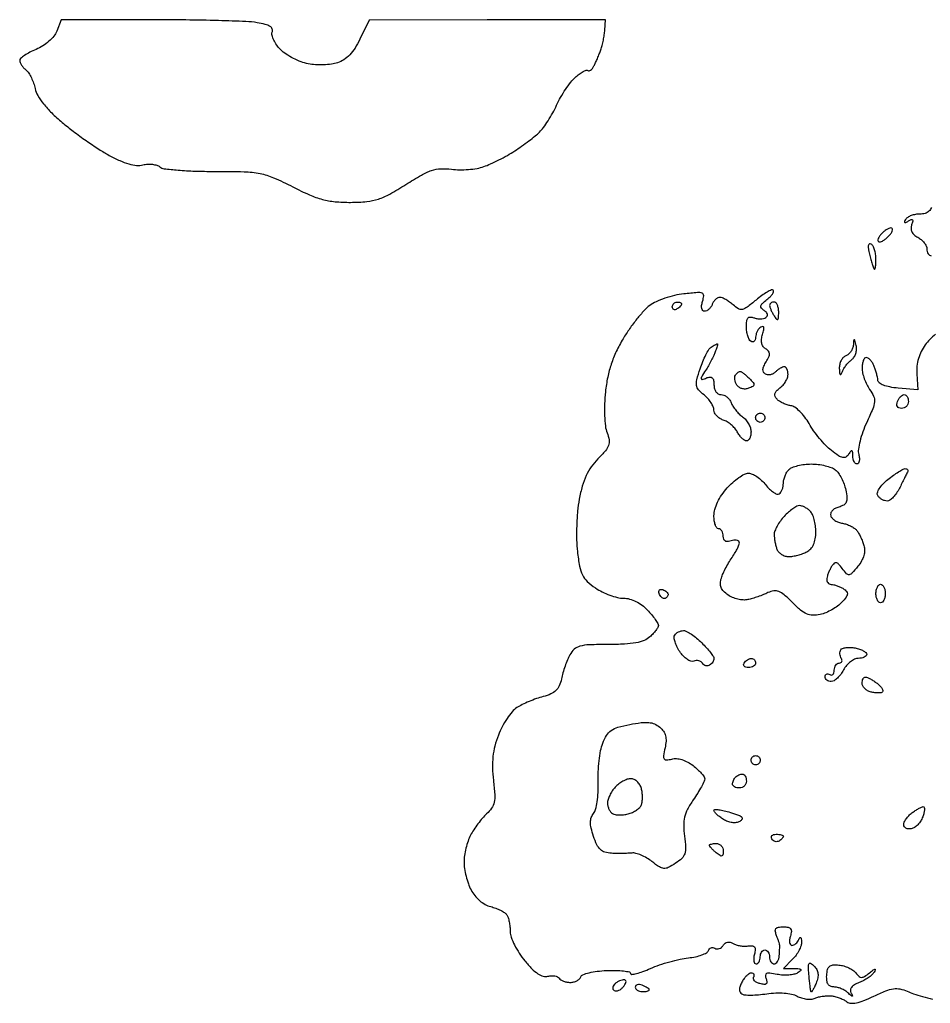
# Model space of a CAD drawing. Extents: x 0 to 102, y 0 to 135.
# Drawn here: x 63.37 to 80.01, y 117.38 to 135.36 of the extents above; entities that cross this region are included whole.
import ezdxf

# ---------------------------------------------------------------- set-up
doc = ezdxf.new("R2010")
doc.units = 0
doc.header["$MEASUREMENT"] = 0

msp = doc.modelspace()

# ---------------------------------------------------------------- linework, layer by layer
for points in [[(65.753256, 135.359069), (64.122612, 135.36), (64.043109, 135.15089, -0.079369), (63.990875, 135.060027, -0.041939), (63.900687, 134.965886, -0.039558), (63.787372, 134.880824, -0.042295), (63.664503, 134.816807, 0.020897), (63.549937, 134.763212, 0.029545), (63.453261, 134.705468, 0.029466), (63.382619, 134.651047, 0.217188), (63.3654, 134.613276, 0.10795), (63.373461, 134.576374, 0.039252), (63.399682, 134.529343, 0.036688), (63.437447, 134.480724, 0.036097), (63.482104, 134.437862, -0.075094), (63.530328, 134.383776, -0.031199), (63.578735, 134.298418, -0.029993), (63.62007, 134.198861, -0.034056), (63.647176, 134.099172, 0.08473), (63.695688, 133.972766, 0.035296), (63.800107, 133.822107, 0.029842), (63.950665, 133.655988, 0.019039), (64.143821, 133.480765, 0.013), (64.345445, 133.320144, 0.009009), (64.581206, 133.148727, 0.009092), (64.813785, 132.99217, 0.018421), (65.003294, 132.879229, 0.020153), (65.196218, 132.78357, 0.036049), (65.362505, 132.723258, 0.044856), (65.503341, 132.696723, 0.08583), (65.617742, 132.70528, -0.046633), (65.703249, 132.71844, -0.043124), (65.792032, 132.71607, -0.045948), (65.870965, 132.699682, -0.09803), (65.925649, 132.670375, 0.142952), (66.004931, 132.636533, 0.008971), (66.260497, 132.610501, 0.012646), (66.570694, 132.592402, 0.00902), (66.9186, 132.5872, -0.007308), (67.469209, 132.580852, -0.042075), (67.758665, 132.548812, -0.054281), (68.006031, 132.471533, -0.017022), (68.3568, 132.304122, 0.015821), (68.662888, 132.157132, 0.038668), (68.898522, 132.074107, 0.042908), (69.129058, 132.03318, 0.02389), (69.4143, 132.021144, 0.022219), (69.708914, 132.035898, 0.054568), (69.920963, 132.079654, 0.049392), (70.130631, 132.171087, 0.01556), (70.424103, 132.347421, -0.012898), (70.706966, 132.519435, -0.049294), (70.894971, 132.60386, -0.069258), (71.061152, 132.635004, -0.045106), (71.256513, 132.626563, 0.03148), (71.4022, 132.61629, 0.021864), (71.567152, 132.622275, 0.022126), (71.72563, 132.642065, 0.041762), (71.850312, 132.674161, 0.022847), (71.972654, 132.723184, 0.011065), (72.124569, 132.796367, 0.010949), (72.279736, 132.879722, 0.015477), (72.413802, 132.961147, 0.009922), (72.539982, 133.046843, 0.008186), (72.671133, 133.143034, 0.008284), (72.788609, 133.235295, 0.021789), (72.86869, 133.306372, 0.043263), (72.938944, 133.387308, 0.015972), (73.023887, 133.512421, 0.015691), (73.108396, 133.655626, 0.01822), (73.179375, 133.796996, -0.022504), (73.252513, 133.939609, -0.017945), (73.343574, 134.086559, -0.018297), (73.437921, 134.216712, -0.042878), (73.519716, 134.304596, -0.023379), (73.593758, 134.365559, -0.036239), (73.663445, 134.410188, -0.040634), (73.720766, 134.435508, -0.278202), (73.749712, 134.4294, 0.248054), (73.772221, 134.423307, 0.106738), (73.801292, 134.436803, 0.069949), (73.83283, 134.468439, 0.040288), (73.861626, 134.514, 0.013614), (73.891365, 134.574654, 0.006689), (73.926053, 134.653326, 0.006631), (73.959927, 134.736056, 0.00959), (73.987475, 134.8101, 0.022098), (74.011149, 134.888624, 0.012517), (74.033182, 134.985513, 0.012478), (74.050537, 135.084474, 0.020035), (74.059823, 135.16965), (74.072887, 135.36), (71.912794, 135.356934), (69.7527, 135.353869), (69.5835, 135.001185, -0.030636), (69.494586, 134.841692, -0.047311), (69.397349, 134.717529, -0.055005), (69.291583, 134.628086, -0.070794), (69.17711, 134.572687, -0.045034), (69.064663, 134.547617, -0.023362), (68.921172, 134.535732, -0.023028), (68.771502, 134.537246, -0.03233), (68.638907, 134.553343, -0.043417), (68.508952, 134.589621, -0.028768), (68.367217, 134.652326, -0.028958), (68.235559, 134.729812, -0.048927), (68.1367, 134.811009, -0.038295), (68.063099, 134.896839, -0.045497), (68.00811, 134.988293, -0.051518), (67.977811, 135.07195, -0.153935), (67.981474, 135.131999, 0.187562), (67.981221, 135.189483, 0.160209), (67.942293, 135.236367, 0.07823), (67.854518, 135.273892, 0.021024), (67.705672, 135.304966, 0.031035), (67.500508, 135.325907, 0.00299), (66.999419, 135.342792, 0.003795), (66.401233, 135.354826, 0.002989)], [(79.290918, 131.553, 0.108636), (79.251116, 131.544249, 0.039072), (79.200232, 131.515723, 0.036518), (79.147546, 131.474659, 0.035768), (79.101, 131.4261, 0.037052), (79.065929, 131.376835, 0.095981), (79.050913, 131.336104, 0.208269), (79.057447, 131.31039, 0.231849), (79.080282, 131.2992, 0.108636), (79.120084, 131.307951, 0.039072), (79.170968, 131.336477, 0.036518), (79.223654, 131.377541, 0.035768), (79.2702, 131.4261, 0.037052), (79.305271, 131.475365, 0.095981), (79.320287, 131.516096, 0.208269), (79.313753, 131.54181, 0.231849)], [(78.928409, 131.258996, 0.233045), (78.896535, 131.262054, 0.267624), (78.877402, 131.23866, 0.080998), (78.877345, 131.176508, 0.018759), (78.89801, 131.073639, 0.007987), (78.922287, 130.979249, 0.010494), (78.947614, 130.893969, 0.008201), (78.971312, 130.82389, 0.092549), (78.986001, 130.79865, 0.574002), (78.997667, 130.800809, 0.045799), (79.00747, 130.838558, 0.027691), (79.014268, 130.901734, 0.012955), (79.0164, 130.984007, 0.036672), (79.009905, 131.072439, 0.040789), (78.990553, 131.155785, 0.044761), (78.962254, 131.222877, 0.132928)], [(75.3786, 130.1994, -0.042167), (75.410989, 130.196664, -0.061769), (75.438349, 130.188441, -0.081139), (75.456901, 130.176359, -0.210953), (75.4632, 130.162093, -0.151918), (75.457655, 130.144265, -0.038439), (75.438349, 130.120386, -0.035638), (75.410983, 130.095257, -0.029505), (75.3786, 130.0725, -0.082592), (75.346274, 130.059259, -0.161196), (75.318851, 130.061891, -0.182303), (75.300623, 130.079779, -0.108972), (75.294, 130.109807, -0.093332), (75.30044, 130.144007, -0.09642), (75.318851, 130.173082, -0.099167), (75.34632, 130.192542, -0.105053)], [(77.1552, 130.1994, 0.073605), (77.122971, 130.19463, 0.089496), (77.095832, 130.180762, 0.102891), (77.077936, 130.160142, 0.133323), (77.071895, 130.13595, 0.077483), (77.077679, 130.103255, 0.020703), (77.096901, 130.053862, 0.02047), (77.123714, 129.99884, 0.019837), (77.1552, 129.9456, 0.023197), (77.199234, 129.883936, 0.409657), (77.221328, 129.881122, 0.220444), (77.235534, 129.90802, 0.011293), (77.238505, 130.00905, 0.042523), (77.232795, 130.081925, 0.062416), (77.214568, 130.143485, 0.082215), (77.187448, 130.185189, 0.210568)], [(78.654713, 129.401292, 0.002958), (78.628808, 129.500508, 0.272453), (78.618531, 129.510623, 0.463032), (78.609845, 129.504398, 0.004178), (78.603214, 129.414195, -0.073819), (78.590004, 129.35294, -0.060383), (78.559006, 129.293455, -0.061934), (78.515763, 129.244618, -0.089226), (78.4665, 129.214794, 0.112015), (78.418472, 129.18267, 0.069245), (78.378839, 129.127145, 0.063982), (78.353202, 129.057748, 0.065819), (78.346279, 128.984799, 0.01157), (78.351241, 128.902147, 0.1812), (78.363132, 128.876993, 0.499023), (78.378915, 128.87946, 0.029796), (78.402304, 128.9304, -0.047531), (78.430028, 128.985544, -0.027104), (78.473102, 129.046517, -0.026857), (78.523554, 129.103701, -0.039777), (78.574024, 129.147492, 0.091987), (78.617707, 129.194176, 0.065324), (78.648206, 129.25925, 0.063565), (78.66151, 129.332007, 0.075991)], [(76.116195, 129.436705, -0.491202), (76.121239, 129.43104, -0.013698), (76.113256, 129.39413, -0.017961), (76.099792, 129.346649, -0.010078), (76.080219, 129.28995, -0.022332), (76.050758, 129.21972, -0.009705), (76.005692, 129.129051, -0.009581), (75.953989, 129.034372, -0.01258), (75.903001, 128.950109, 0.006359), (75.830733, 128.833965, 0.163982), (75.8228, 128.798294, 0.463041), (75.841113, 128.785839, 0.024096), (75.917826, 128.81111, -0.070975), (75.982136, 128.825809, -0.208536), (76.02419, 128.811489, -0.166358), (76.048346, 128.767452, -0.043034), (76.0554, 128.685651, 0.065197), (76.064668, 128.614878, 0.09228), (76.091922, 128.55765, 0.109369), (76.13372, 128.520662, 0.127321), (76.184955, 128.5074, -0.10178), (76.238609, 128.496364, -0.067544), (76.292675, 128.46391, -0.064038), (76.338942, 128.415948, -0.070738), (76.369734, 128.35935, 0.05234), (76.40192, 128.294647, 0.0283), (76.453862, 128.222316, 0.027869), (76.515713, 128.153906, 0.039076), (76.578579, 128.100753, -0.061786), (76.637357, 128.046304, -0.047707), (76.687074, 127.974386, -0.048865), (76.720946, 127.896849, -0.078715), (76.7322, 127.825803, -0.047677), (76.726187, 127.762883, -0.067669), (76.708223, 127.709693, -0.087839), (76.681749, 127.673842, -0.192193), (76.650577, 127.6614, -0.146663), (76.613169, 127.672614, -0.046519), (76.567231, 127.709419, -0.04187), (76.520966, 127.762312, -0.035909), (76.481466, 127.824871, 0.05627), (76.435578, 127.891398, 0.038134), (76.36995, 127.956105, 0.038339), (76.295911, 128.009574, 0.060444), (76.22469, 128.042072, -0.064453), (76.159968, 128.07223, -0.064639), (76.105129, 128.11785, -0.070747), (76.068017, 128.171341, -0.116852), (76.0554, 128.22459, 0.104616), (76.042767, 128.284307, 0.041101), (76.002295, 128.358549, 0.038399), (75.94379, 128.43424, 0.038859), (75.874616, 128.499769, -0.041853), (75.775464, 128.594825, -0.14421), (75.738209, 128.67471, -0.101383), (75.74361, 128.778209, -0.015271), (75.802275, 128.978629, -0.018198), (75.850653, 129.11047, -0.021226), (75.906327, 129.231695, -0.02077), (75.961388, 129.329099, -0.107418), (76.00421, 129.373255, -0.007557), (76.041368, 129.397156, -0.010251), (76.07567, 129.417532, -0.007482), (76.104762, 129.433445, -0.104285)], [(76.531736, 128.9304, -0.142574), (76.555608, 128.923452, -0.018574), (76.5997, 128.893052, -0.020401), (76.650371, 128.851945, -0.01576), (76.702229, 128.803257, -0.01975), (76.771766, 128.727998, -0.199215), (76.784646, 128.688217, -0.254485), (76.764144, 128.656825, -0.031875), (76.687648, 128.621729, -0.079151), (76.627225, 128.60895, -0.081305), (76.566411, 128.615777, -0.085398), (76.513414, 128.641013, -0.100944), (76.475444, 128.681383, -0.048688), (76.451577, 128.73001, -0.050493), (76.43792, 128.781748, -0.055785), (76.435767, 128.828816, -0.122569), (76.446675, 128.862911, -0.042497), (76.46584, 128.888732, -0.044183), (76.488867, 128.910575, -0.048331), (76.512145, 128.925631, -0.119956)], [(79.533051, 128.5074, -0.164455), (79.56187, 128.497658, -0.095748), (79.586408, 128.470123, -0.076852), (79.602989, 128.429036, -0.057609), (79.6086, 128.3805, -0.096899), (79.599125, 128.332066, -0.097416), (79.572103, 128.290877, -0.098432), (79.531768, 128.263298, -0.10122), (79.484355, 128.2536, -0.094119), (79.437043, 128.262585, -0.166113), (79.407076, 128.288063, -0.151899), (79.39738, 128.328474, -0.075244), (79.408806, 128.3805, -0.048303), (79.433035, 128.429043, -0.053891), (79.46539, 128.470123, -0.061199), (79.500573, 128.49821, -0.13875)], [(76.9014, 128.169, -0.099038), (76.933687, 128.162541, -0.097945), (76.961149, 128.144149, -0.097945), (76.979541, 128.116687, -0.099038), (76.986, 128.0844, -0.099038), (76.979541, 128.052113, -0.097945), (76.961149, 128.024651, -0.097945), (76.933687, 128.006259, -0.099038), (76.9014, 127.9998, -0.099038), (76.869113, 128.006259, -0.097945), (76.841651, 128.024651, -0.097945), (76.823259, 128.052113, -0.099038), (76.8168, 128.0844, -0.099038), (76.823259, 128.116687, -0.097945), (76.841651, 128.144149, -0.097945), (76.869113, 128.162541, -0.099038)], [(77.83275, 127.2384, -0.030682), (77.959555, 127.230611, -0.028242), (78.088079, 127.207336, -0.02938), (78.200234, 127.173333, -0.07786), (78.273219, 127.13265, -0.075651), (78.328964, 127.073511, -0.032715), (78.38469, 126.980427, -0.03143), (78.432076, 126.871755, -0.036184), (78.462896, 126.762943, -0.024474), (78.485423, 126.618527, -0.124444), (78.474012, 126.5386, -0.173797), (78.428384, 126.487981, -0.059389), (78.334994, 126.451283, 0.059865), (78.267581, 126.424719, 0.08372), (78.216596, 126.384985, 0.105637), (78.18932, 126.338566, 0.161144), (78.189263, 126.292239, 0.113572), (78.216247, 126.247679, 0.057405), (78.26734, 126.205901, 0.052657), (78.332888, 126.172972, 0.053471), (78.403533, 126.154671, -0.042682), (78.477418, 126.137219, -0.034988), (78.552563, 126.106575, -0.036268), (78.617995, 126.068266, -0.073828), (78.661502, 126.027771, -0.038819), (78.696204, 125.976637, -0.017078), (78.73432, 125.90422, -0.016782), (78.769711, 125.824281, -0.021605), (78.796505, 125.748541, -0.078763), (78.809119, 125.658781, -0.066665), (78.794716, 125.563944, -0.059034), (78.753177, 125.466182, -0.04174), (78.685444, 125.367841, -0.012243), (78.577369, 125.242372, -0.174618), (78.52605, 125.215032, -0.247987), (78.478421, 125.232009, -0.02586), (78.400299, 125.326566, 0.022823), (78.33364, 125.408254, 0.15765), (78.289528, 125.433981, 0.251308), (78.250474, 125.422871, 0.060913), (78.206843, 125.368866, 0.025458), (78.177336, 125.315738, 0.018602), (78.149878, 125.254065, 0.018884), (78.128196, 125.193522, 0.038914), (78.116815, 125.14455, 0.092554), (78.118192, 125.104092, 0.109529), (78.134349, 125.069484, 0.115313), (78.162813, 125.046173, 0.111309), (78.199036, 125.037505, -0.057414), (78.245435, 125.031538, -0.025336), (78.304724, 125.013636, -0.024672), (78.366331, 124.988079, -0.030364), (78.420836, 124.958069, -0.062995), (78.480002, 124.909256, -0.222404), (78.494994, 124.863631, -0.135188), (78.471808, 124.80706, -0.019466), (78.390914, 124.71036, -0.050662), (78.314612, 124.641526, -0.029963), (78.211456, 124.57499, -0.029741), (78.099355, 124.520357, -0.044482), (77.99549, 124.487646, -0.056558), (77.859526, 124.473563, -0.099174), (77.749249, 124.496779, -0.075662), (77.637243, 124.566413, -0.022378), (77.489359, 124.704738, 0.017688), (77.339703, 124.847375, 0.084934), (77.240052, 124.909374, 0.135175), (77.149489, 124.920145, 0.074501), (77.042147, 124.887049, -0.017411), (76.958639, 124.850457, -0.01088), (76.858563, 124.813198, -0.010917), (76.758228, 124.780747, -0.019466), (76.674223, 124.759113, -0.069402), (76.590445, 124.752856, -0.041347), (76.491339, 124.767498, -0.040572), (76.39302, 124.799039, -0.054926), (76.311254, 124.843843, -0.048947), (76.231527, 124.912209, -0.097541), (76.186864, 124.981938, -0.105386), (76.173907, 125.059644, -0.064093), (76.189981, 125.151742, -0.031614), (76.222673, 125.237553, -0.014162), (76.275816, 125.346031, -0.013954), (76.338659, 125.457915, -0.018423), (76.4024, 125.55595, 0.023299), (76.45852, 125.644132, 0.035026), (76.498172, 125.726187, 0.038151), (76.519118, 125.792984, 0.258806), (76.50993, 125.82507, 0.136902), (76.483, 125.84025, 0.056531), (76.441132, 125.845649, 0.050204), (76.392172, 125.841476, 0.045294), (76.343229, 125.82762, -0.093537), (76.295133, 125.818874, -0.162575), (76.257123, 125.83185, -0.152113), (76.232888, 125.865973, -0.079078), (76.2246, 125.918049, 0.060338), (76.218303, 125.970038, 0.07906), (76.199749, 126.014064, 0.097154), (76.172267, 126.043544, 0.157984), (76.14, 126.054, -0.245422), (76.107533, 126.070957, -0.066937), (76.080251, 126.124078, -0.05156), (76.061565, 126.201184, -0.033696), (76.0554, 126.292563, -0.07064), (76.071737, 126.407623, -0.039993), (76.121697, 126.539537, -0.036995), (76.19837, 126.674721, -0.034747), (76.295596, 126.800163, -0.028219), (76.398534, 126.903132, -0.031226), (76.509144, 126.99017, -0.032861), (76.611779, 127.051493, -0.118771), (76.685271, 127.0692, -0.106249), (76.754387, 127.054345, -0.041894), (76.839896, 127.006835, -0.039056), (76.926805, 126.938129, -0.039333), (77.001749, 126.856894, 0.031812), (77.071389, 126.779095, 0.046604), (77.142554, 126.721082, 0.057043), (77.205183, 126.688728, 0.233207), (77.246574, 126.692687, 0.109347), (77.276418, 126.721707, 0.05067), (77.301539, 126.769922, 0.046817), (77.318633, 126.828165, 0.048018), (77.3244, 126.888073, -0.057991), (77.331828, 126.9519, -0.038945), (77.354221, 127.021916, -0.039073), (77.387039, 127.087246, -0.060518), (77.42592, 127.13688, -0.102867), (77.485574, 127.175996, -0.032719), (77.587303, 127.208578, -0.03109), (77.708424, 127.230917, -0.030065)], [(79.5522, 127.15338, -0.098623), (79.576703, 127.148651, -0.156958), (79.592909, 127.135038, -0.156779), (79.598145, 127.114515, -0.098343), (79.591785, 127.09035, -0.001929), (79.573295, 127.052769, -0.000287), (79.535696, 126.977197, -0.000323), (79.49117, 126.887975, -0.000278), (79.444256, 126.79425, -0.034527), (79.391645, 126.705209, -0.041489), (79.330075, 126.629941, -0.046263), (79.268953, 126.577428, -0.155567), (79.219313, 126.5616, -0.078701), (79.173362, 126.568878, -0.05338), (79.124906, 126.590564, -0.052678), (79.081382, 126.622481, -0.069922), (79.050046, 126.660202, -0.21084), (79.042676, 126.713276, -0.070703), (79.075228, 126.786408, -0.052906), (79.141026, 126.870203, -0.031154), (79.235403, 126.955882, -0.012797), (79.334876, 127.031384, -0.016549), (79.43006, 127.095191, -0.014331), (79.511737, 127.142916, -0.124178)], [(77.618327, 126.477, 0.125321), (77.569879, 126.464663, 0.028244), (77.497034, 126.419483, 0.027573), (77.416559, 126.356149, 0.023682), (77.339147, 126.281197, 0.03107), (77.268751, 126.196262, 0.030843), (77.209234, 126.103056, 0.032397), (77.167707, 126.015268, 0.094548), (77.1552, 125.949717, 0.029871), (77.158885, 125.888082, 0.017211), (77.170284, 125.814585, 0.017157), (77.186869, 125.741315, 0.027382), (77.206551, 125.680219, 0.096516), (77.238547, 125.629054, 0.066862), (77.291496, 125.585709, 0.064321), (77.356426, 125.556401, 0.074019), (77.423613, 125.5464, 0.041649), (77.498902, 125.552682, 0.023353), (77.588715, 125.572126, 0.023163), (77.678224, 125.600425, 0.03473), (77.752962, 125.633977, 0.085226), (77.82492, 125.68999, 0.079318), (77.876213, 125.768107, 0.066754), (77.906629, 125.870255, 0.039042), (77.9166, 125.997757, 0.03304), (77.909113, 126.110943, 0.032625), (77.886778, 126.222647, 0.034429), (77.854145, 126.317489, 0.096592), (77.81508, 126.37548, 0.041381), (77.769206, 126.41433, 0.035921), (77.715407, 126.447178, 0.037579), (77.662079, 126.469802, 0.081707)], [(79.101, 125.0388, -0.191087), (79.133307, 125.025985, -0.088204), (79.160749, 124.989097, -0.068025), (79.179366, 124.934354, -0.048028), (79.1856, 124.8696, -0.048028), (79.179366, 124.804846, -0.068025), (79.160749, 124.750103, -0.088204), (79.133307, 124.713215, -0.191087), (79.101, 124.7004, -0.191087), (79.068693, 124.713215, -0.088204), (79.041251, 124.750103, -0.068025), (79.022634, 124.804846, -0.048028), (79.0164, 124.8696, -0.048028), (79.022634, 124.934354, -0.068025), (79.041251, 124.989097, -0.088204), (79.068693, 125.025985, -0.191087)], [(75.12057, 124.94151, -0.053161), (75.158928, 124.924012, -0.062883), (75.190405, 124.899593, -0.073742), (75.210644, 124.872306, -0.149613), (75.215745, 124.846335, -0.092142), (75.208692, 124.822427, -0.07886), (75.193247, 124.801153, -0.07886), (75.171973, 124.785708, -0.092142), (75.148065, 124.778655, -0.149613), (75.122094, 124.783756, -0.073742), (75.094807, 124.803995, -0.062883), (75.070388, 124.835472, -0.053161), (75.05289, 124.87383, -0.089632), (75.047681, 124.91002, -0.189618), (75.058812, 124.935588, -0.189618), (75.08438, 124.946719, -0.089632)], [(75.498956, 124.1928, -0.121266), (75.555647, 124.178845, -0.026727), (75.642423, 124.127283, -0.026304), (75.738876, 124.055141, -0.022659), (75.832364, 123.969764, -0.014135), (75.917782, 123.879374, -0.018776), (75.989883, 123.792248, -0.016304), (76.043811, 123.716895, -0.14821), (76.0554, 123.678656, -0.096018), (76.049659, 123.649035, -0.052692), (76.032266, 123.616284, -0.049802), (76.00677, 123.58558, -0.056236), (75.976646, 123.561913, -0.103611), (75.942705, 123.549635, -0.098908), (75.906087, 123.551709, -0.096804), (75.872447, 123.567824, -0.094647), (75.847036, 123.595525, 0.113582), (75.819167, 123.62371, 0.081889), (75.778315, 123.641051, 0.075948), (75.731, 123.645149, 0.075443), (75.684505, 123.634956, -0.178374), (75.631392, 123.634246, -0.065913), (75.563647, 123.668768, -0.054729), (75.49283, 123.729919, -0.042307), (75.429898, 123.81024, -0.031248), (75.378918, 123.899784, -0.039391), (75.343879, 123.98845, -0.043717), (75.327673, 124.0644, -0.170736), (75.337777, 124.11059, -0.083188), (75.36535, 124.142054, -0.053445), (75.406082, 124.168651, -0.052088), (75.45297, 124.186706, -0.065969)], [(78.633681, 123.875492, -0.031824), (78.715444, 123.854396, -0.04501), (78.784479, 123.824711, -0.053585), (78.83272, 123.791486, -0.218534), (78.8472, 123.759938, -0.196693), (78.835517, 123.731387, -0.086316), (78.801697, 123.707154, -0.06623), (78.751585, 123.6907, -0.046282), (78.692296, 123.6852, 0.112104), (78.624729, 123.669858, 0.055403), (78.549645, 123.623072, 0.050946), (78.478992, 123.554598, 0.052011), (78.4242, 123.4737, -0.038233), (78.372573, 123.392769, -0.043483), (78.311181, 123.324328, -0.048383), (78.249554, 123.27689, -0.140753), (78.198404, 123.2622, -0.078061), (78.155388, 123.268957, -0.090361), (78.118878, 123.288518, -0.100781), (78.094469, 123.317624, -0.124881), (78.0858, 123.351793, -0.108972), (78.092423, 123.381821, -0.182303), (78.110651, 123.399709, -0.161196), (78.138074, 123.402341, -0.082592), (78.1704, 123.3891, 0.139169), (78.202518, 123.379968, 0.191142), (78.230149, 123.390917, 0.138808), (78.248802, 123.422039, 0.066118), (78.255, 123.468707, -0.06614), (78.261699, 123.519126, -0.083321), (78.281318, 123.561856, -0.099271), (78.310427, 123.590436, -0.145596), (78.344593, 123.6006, 0.108972), (78.374621, 123.607223, 0.182303), (78.392509, 123.625451, 0.161196), (78.395141, 123.652874, 0.082592), (78.3819, 123.6852, -0.069738), (78.365275, 123.723004, -0.057734), (78.358272, 123.766467, -0.059646), (78.36144, 123.808765, -0.090159), (78.374888, 123.843054, -0.174824), (78.40689, 123.868464, -0.0501), (78.469584, 123.8828, -0.043863), (78.548623, 123.885728, -0.034573)], [(76.737193, 123.6852, -0.105429), (76.767567, 123.678723, -0.099231), (76.793415, 123.660349, -0.096318), (76.810741, 123.632895, -0.092995), (76.8168, 123.6006, -0.153634), (76.806646, 123.568335, -0.097988), (76.778056, 123.540851, -0.080552), (76.735338, 123.522306, -0.062283), (76.684907, 123.516, -0.066118), (76.638239, 123.522198, -0.138808), (76.607117, 123.540851, -0.191142), (76.596168, 123.568482, -0.139169), (76.6053, 123.6006, -0.06081), (76.631205, 123.632961, -0.051032), (76.665611, 123.660349, -0.053229), (76.702881, 123.678999, -0.089642)], [(78.82605, 123.344109, -0.094188), (78.859645, 123.336236, -0.019845), (78.913965, 123.309478, -0.020133), (78.975403, 123.272846, -0.017889), (79.036235, 123.229994, -0.033286), (79.089133, 123.183971, -0.054589), (79.126388, 123.137823, -0.075992), (79.143912, 123.098413, -0.269266), (79.137086, 123.072686, -0.153944), (79.10853, 123.057823, -0.040156), (79.056417, 123.052902, -0.036922), (78.993165, 123.056697, -0.03052), (78.926901, 123.069768, -0.062702), (78.864085, 123.094932, -0.066567), (78.810863, 123.134491, -0.074433), (78.774882, 123.181816, -0.126031), (78.7626, 123.229767, -0.052429), (78.767288, 123.274349, -0.074408), (78.781238, 123.311631, -0.096635), (78.801849, 123.336137, -0.182286)], [(75.064555, 122.427335, -0.064146), (75.132427, 122.353195, -0.091151), (75.169702, 122.272213, -0.079091), (75.178672, 122.174696, -0.037537), (75.160874, 122.049454, 0.014935), (75.133416, 121.903808, 0.176459), (75.144272, 121.848218, 0.290311), (75.184818, 121.827951, 0.038575), (75.283564, 121.845784, -0.084978), (75.370674, 121.853314, -0.054238), (75.470714, 121.833899, -0.04915), (75.574714, 121.790139, -0.04253), (75.673694, 121.725076, -0.020098), (75.755063, 121.655602, -0.02576), (75.823776, 121.585078, -0.025211), (75.87376, 121.522049, -0.156269), (75.8862, 121.483217, -0.114269), (75.875892, 121.438704, -0.011175), (75.824863, 121.340073, -0.013684), (75.757361, 121.224115, -0.010424), (75.677393, 121.100819, 0.027583), (75.572864, 120.926864, 0.062555), (75.51875, 120.783524, 0.063679), (75.502285, 120.632853, 0.029477), (75.517521, 120.436104, -0.019589), (75.537468, 120.231197, -0.094612), (75.522275, 120.115699, -0.124019), (75.467725, 120.029883, -0.044466), (75.353205, 119.939356, -0.025636), (75.220294, 119.861699, -0.138721), (75.139229, 119.845112, -0.128225), (75.058212, 119.872763, -0.020641), (74.921737, 119.971278, 0.033553), (74.827247, 120.035844, 0.032394), (74.723879, 120.088038, 0.03411), (74.626914, 120.121755, 0.092311), (74.55461, 120.127721, -0.015412), (74.481751, 120.122544, -0.006387), (74.383029, 120.119844, -0.006312), (74.277075, 120.119638, -0.008096), (74.179611, 120.122258, -0.062227), (74.061865, 120.142149, -0.117758), (73.979103, 120.190207, -0.093556), (73.915224, 120.278988, -0.029599), (73.854719, 120.431374, -0.020294), (73.811211, 120.583717, -0.059349), (73.798257, 120.692019, -0.085706), (73.81273, 120.776081, -0.088033), (73.854515, 120.849552, 0.113149), (73.891769, 120.923368, 0.024135), (73.919631, 121.065343, 0.024074), (73.936375, 121.236733, 0.020878), (73.937728, 121.417328, -0.020709), (73.939099, 121.608781, -0.016953), (73.955961, 121.812784, -0.017283), (73.984363, 121.99952, -0.042532), (74.021403, 122.13309, -0.047577), (74.09104, 122.277027, -0.104804), (74.174322, 122.365615, -0.082178), (74.299721, 122.425176, -0.021532), (74.516882, 122.477488, -0.01667), (74.724658, 122.511016, -0.054547), (74.863611, 122.513471, -0.07963), (74.969226, 122.486476, -0.073186)], [(76.8168, 121.9086, -0.099038), (76.849087, 121.902141, -0.097945), (76.876549, 121.883749, -0.097945), (76.894941, 121.856287, -0.099038), (76.9014, 121.824, -0.099038), (76.894941, 121.791713, -0.097945), (76.876549, 121.764251, -0.097945), (76.849087, 121.745859, -0.099038), (76.8168, 121.7394, -0.099038), (76.784513, 121.745859, -0.097945), (76.757051, 121.764251, -0.097945), (76.738659, 121.791713, -0.099038), (76.7322, 121.824, -0.099038), (76.738659, 121.856287, -0.097945), (76.757051, 121.883749, -0.097945), (76.784513, 121.902141, -0.099038)], [(76.5771, 121.5702, -0.17482), (76.604002, 121.560497, -0.093122), (76.626891, 121.532923, -0.073362), (76.642381, 121.491849, -0.053595), (76.6476, 121.4433, -0.099038), (76.637912, 121.39487, -0.097945), (76.610323, 121.353677, -0.097945), (76.56913, 121.326088, -0.099038), (76.5207, 121.3164, -0.053595), (76.472151, 121.321619, -0.073362), (76.431077, 121.337109, -0.093122), (76.403503, 121.359998, -0.17482), (76.3938, 121.3869, -0.065559), (76.397896, 121.418008, -0.03911), (76.410368, 121.453258, -0.038504), (76.428609, 121.487033, -0.053359), (76.4502, 121.5138, -0.053359), (76.476967, 121.535391, -0.038504), (76.510742, 121.553632, -0.03911), (76.545992, 121.566104, -0.065559)], [(74.535845, 121.4856, 0.083167), (74.469739, 121.474528, 0.040928), (74.391448, 121.440154, 0.039128), (74.313982, 121.39009, 0.04585), (74.249612, 121.330889, 0.038563), (74.196028, 121.261628, 0.033284), (74.150729, 121.181557, 0.034695), (74.119475, 121.103067, 0.07755), (74.1096, 121.039781, 0.058727), (74.116232, 120.983509, 0.050508), (74.135864, 120.92722, 0.053029), (74.164771, 120.879264, 0.092464), (74.199008, 120.848128, 0.098688), (74.246938, 120.83026, 0.03505), (74.320127, 120.823654, 0.03315), (74.403656, 120.827525, 0.03334), (74.485777, 120.842405, 0.046431), (74.564676, 120.870199, 0.043979), (74.638629, 120.912483, 0.047139), (74.697286, 120.96204, 0.102526), (74.728982, 121.01141, 0.062944), (74.743313, 121.069798, 0.0292), (74.747736, 121.147885, 0.02836), (74.742834, 121.23157, 0.035155), (74.728447, 121.30824, 0.072399), (74.699761, 121.376027, 0.070542), (74.652738, 121.433501, 0.075763), (74.595204, 121.472272, 0.110888)], [(76.355646, 120.870015, -0.013321), (76.50305, 120.820442, -0.102763), (76.564564, 120.782229, -0.3569), (76.569161, 120.745494, -0.125522), (76.527791, 120.706177, -0.091334), (76.46349, 120.684293, -0.066249), (76.387701, 120.683264, -0.059858), (76.306807, 120.702915, -0.050135), (76.227545, 120.741994, -0.021867), (76.161627, 120.787282, -0.028752), (76.105967, 120.834468, -0.028885), (76.065635, 120.877557, -0.17542), (76.0554, 120.905832, -0.41308), (76.072158, 120.922654, -0.030661), (76.143597, 120.918547, -0.028607), (76.240488, 120.901323, -0.016165)], [(79.880824, 120.975309, -0.352432), (79.898789, 120.962117, -0.077794), (79.903068, 120.921294, -0.04948), (79.893894, 120.860479, -0.02627), (79.871276, 120.78765, -0.053619), (79.834123, 120.712809, -0.049176), (79.780962, 120.64518, -0.052496), (79.720672, 120.59425, -0.100728), (79.662502, 120.569947, -0.071494), (79.609564, 120.567179, -0.102183), (79.564685, 120.580775, -0.125034), (79.534921, 120.608315, -0.144855), (79.524, 120.64522, -0.10836), (79.534373, 120.692521, -0.04284), (79.56749, 120.750714, -0.039827), (79.615403, 120.809647, -0.039836), (79.67205, 120.860233, -0.016957), (79.733185, 120.903454, -0.019432), (79.794448, 120.940396, -0.018928), (79.848329, 120.967489, -0.096241)], [(77.192507, 120.4704, -0.026751), (77.243046, 120.467694, -0.042195), (77.285656, 120.459441, -0.051652), (77.315687, 120.447486, -0.279105), (77.3244, 120.433093, -0.145859), (77.319145, 120.415462, -0.040575), (77.301266, 120.392447, -0.037297), (77.275788, 120.368488, -0.031646), (77.245646, 120.347113, -0.108373), (77.211527, 120.335133, -0.099685), (77.174416, 120.337994, -0.095498), (77.140025, 120.355294, -0.090427), (77.113753, 120.38442, -0.136093), (77.104256, 120.417072, -0.190788), (77.114967, 120.445143, -0.140899), (77.145917, 120.464088, -0.067432)], [(76.0977, 120.3012, -0.107348), (76.146116, 120.290684, -0.099536), (76.187323, 120.26088, -0.095788), (76.214951, 120.216341, -0.091307), (76.2246, 120.163941, -0.035496), (76.219716, 120.095226, -0.304492), (76.200124, 120.073469, -0.217533), (76.166307, 120.079686, -0.020633), (76.0977, 120.132, -0.013852), (76.049093, 120.174668, -0.019119), (76.008077, 120.215763, -0.016008), (75.977107, 120.25149, -0.172217), (75.9708, 120.269259, -0.294983), (75.978789, 120.281622, -0.044235), (76.008077, 120.291817, -0.037907), (76.049068, 120.298888, -0.023761)], [(77.884046, 118.06164, -0.070968), (77.932895, 117.996534, -0.095955), (77.955337, 117.926638, -0.083445), (77.951536, 117.846086, -0.041933), (77.921604, 117.748451, -0.013008), (77.890277, 117.675837, -0.027787), (77.861596, 117.621921, -0.045921), (77.839313, 117.591755, -0.572719), (77.828088, 117.594, -0.04992), (77.821308, 117.622521, -0.003566), (77.811017, 117.703448, -0.004989), (77.800376, 117.80035, -0.003745), (77.790529, 117.907189, -0.00919), (77.780505, 118.058768, -0.149114), (77.792921, 118.107723, -0.435337), (77.822191, 118.113814, -0.042371)], [(78.3396, 118.080276, -0.046768), (78.427662, 118.063128, -0.03833), (78.517347, 118.029123, -0.039797), (78.595471, 117.984538, -0.077582), (78.647695, 117.935593, 0.043403), (78.706571, 117.872357, 0.185677), (78.753813, 117.854187, 0.147213), (78.807895, 117.870463, 0.024388), (78.896585, 117.935593, -0.009027), (78.966742, 117.990509, -0.12521), (78.996191, 118.002854, -0.583963), (79.00439, 117.992325, -0.036527), (78.982122, 117.948332, -0.076398), (78.942051, 117.900183, -0.029849), (78.873765, 117.846688, -0.028695), (78.791658, 117.796633, -0.031705), (78.706991, 117.75814, 0.040945), (78.6227, 117.717924, 0.092138), (78.569226, 117.671891, 0.139618), (78.548525, 117.622766, 0.160204), (78.55842, 117.573008, -0.009479), (78.58839, 117.5175, -0.560667), (78.583484, 117.509422, -0.185506), (78.56691, 117.515735, -0.004354), (78.504291, 117.57285, 0.052953), (78.450174, 117.613342, 0.036655), (78.381724, 117.647536, 0.037011), (78.310222, 117.670915, 0.060581), (78.24703, 117.6786, -0.104158), (78.183707, 117.691936, -0.151211), (78.14089, 117.729133, -0.111444), (78.118483, 117.793835, -0.042298), (78.1159, 117.889926, -0.043107), (78.131556, 117.998031, -0.160297), (78.166926, 118.055996, -0.159659), (78.229903, 118.081763, -0.042672)], [(74.43991, 117.79949, 0.197498), (74.416413, 117.809298, 0.05681), (74.376451, 117.804963, 0.047723), (74.328376, 117.789195, 0.035334), (74.2788, 117.7632, 0.059262), (74.236733, 117.729738, 0.093351), (74.21097, 117.691616, 0.126366), (74.205206, 117.655135, 0.174419), (74.21921, 117.62539, 0.155678), (74.250608, 117.609183, 0.097607), (74.29228, 117.610306, 0.07985), (74.337929, 117.628587, 0.061357), (74.38032, 117.66168, 0.037763), (74.415258, 117.702336, 0.056633), (74.438538, 117.742875, 0.074376), (74.447685, 117.777307, 0.227972)], [(74.7441, 117.709194, 0.055937), (74.695509, 117.721842, 0.100118), (74.654477, 117.719514, 0.147206), (74.627562, 117.703066, 0.184534), (74.6172, 117.675945, 0.152681), (74.626971, 117.644693, 0.098158), (74.654477, 117.618071, 0.08088), (74.695579, 117.600111, 0.062722), (74.7441, 117.594, 0.024748), (74.79273, 117.596409, 0.039339), (74.833723, 117.603767, 0.046727), (74.862871, 117.614395, 0.289661), (74.871, 117.627249, 0.222225), (74.86363, 117.643011, 0.030693), (74.833723, 117.665035, 0.030395), (74.792708, 117.688118, 0.02136)]]:
    msp.add_lwpolyline(points, format="xyb", close=True)
for points in [[(80.030237, 131.92693, -0.112935), (79.984284, 131.857165, -0.127921), (79.91653, 131.819359, -0.063712), (79.818371, 131.8068, 0.0446), (79.73747, 131.799569, 0.04525), (79.659541, 131.778109, 0.04933), (79.595599, 131.746609, 0.115738), (79.558221, 131.709129, 0.029713), (79.53616, 131.668179, 0.394428), (79.541045, 131.653269, 0.250229), (79.561075, 131.653021, 0.018896), (79.609905, 131.680707, -0.035397), (79.661336, 131.707666, -0.333663), (79.684135, 131.702278, -0.246195), (79.689889, 131.675523, -0.023875), (79.668427, 131.610469, 0.095714), (79.656855, 131.54523, 0.111091), (79.671603, 131.484053, 0.097144), (79.713512, 131.429097, 0.058618), (79.78095, 131.382114, -0.052949), (79.844463, 131.338924, -0.051335), (79.898223, 131.282949, -0.055677), (79.934934, 131.223259, -0.110487), (79.947, 131.169323, 0.0618), (79.952879, 131.121938, 0.080188), (79.970177, 131.081803, 0.097793), (79.995808, 131.054938, 0.154695), (80.025899, 131.0454, -0.166493)], [(80.106321, 129.614203, 0.022481), (79.99929, 129.513642, 0.03363), (79.916231, 129.4159, 0.045055), (79.843905, 129.297158, 0.043878), (79.793267, 129.166341, 0.043655), (79.766039, 129.028039, 0.04362), (79.763228, 128.887073), (79.783111, 128.591845), (79.420905, 128.624677, -0.023423), (79.267662, 128.64584, -0.049133), (79.15227, 128.679304, -0.070364), (79.077523, 128.722195, -0.212765), (79.050523, 128.772804, 0.034049), (79.042884, 128.827455, 0.015428), (79.025853, 128.897722, 0.015194), (79.003254, 128.971029, 0.020114), (78.978022, 129.03615, 0.039911), (78.94783, 129.092802, 0.046929), (78.9104, 129.14071, 0.053274), (78.871683, 129.17381, 0.151364), (78.838149, 129.1842, 0.229641), (78.809209, 129.170169, 0.073684), (78.784792, 129.127601, 0.05614), (78.768121, 129.065311, 0.037357), (78.7626, 128.991524, 0.055711), (78.772429, 128.90358, 0.029295), (78.802987, 128.797786, 0.028743), (78.847443, 128.691821, 0.039097), (78.900089, 128.602556, -0.047767), (78.971762, 128.476073, -0.127902), (78.988707, 128.374731, -0.077134), (78.957487, 128.24864, -0.010337), (78.846276, 127.997826, 0.023319), (78.77643, 127.828582, 0.025184), (78.72465, 127.657816, 0.025786), (78.695455, 127.508028, 0.099504), (78.700867, 127.413895, -0.039418), (78.712894, 127.346646, -0.068067), (78.710754, 127.289952, -0.103208), (78.695685, 127.252152, -0.251553), (78.67008, 127.2384, -0.18472), (78.640704, 127.249636, -0.089082), (78.615544, 127.28189, -0.069373), (78.59826, 127.329797, -0.049783), (78.592105, 127.38645, 0.014103), (78.589252, 127.463599, 0.291701), (78.576145, 127.48147, 0.339679), (78.55644, 127.475707, 0.016725), (78.515823, 127.416067, -0.110263), (78.4659, 127.366011, -0.198303), (78.409705, 127.356043, -0.096588), (78.33272, 127.389371, -0.016348), (78.20303, 127.484691, -0.03401), (78.099499, 127.578188, -0.018268), (77.984448, 127.706293, -0.018112), (77.876171, 127.846092, -0.026987), (77.792862, 127.976402, 0.03321), (77.715167, 128.094663, 0.036008), (77.624394, 128.198233, 0.038684), (77.534352, 128.274357, 0.121271), (77.461393, 128.303764, -0.043061), (77.393538, 128.319498, -0.031034), (77.321207, 128.34805, -0.031561), (77.255339, 128.384129, -0.057278), (77.207593, 128.422632, -0.083179), (77.171533, 128.474035, -0.176746), (77.166945, 128.521735, -0.132002), (77.194867, 128.570902, -0.038903), (77.26095, 128.628172, 0.053783), (77.317592, 128.680284, 0.045421), (77.36551, 128.746172, 0.047512), (77.398258, 128.815186, 0.087246), (77.409, 128.876277, 0.04682), (77.404017, 128.929371, 0.066789), (77.389119, 128.97425, 0.086916), (77.367172, 129.004523, 0.19494), (77.34132, 129.015, 0.097987), (77.308843, 129.008574, 0.034066), (77.265865, 128.987344, 0.032289), (77.220512, 128.956881, 0.032354), (77.179491, 128.920851, -0.073058), (77.136741, 128.889053, -0.072244), (77.086491, 128.870742, -0.077842), (77.036671, 128.868257, -0.112481), (76.995104, 128.882473, -0.132552), (76.961653, 128.918119, -0.138787), (76.951427, 128.965111, -0.090527), (76.966613, 129.026609, -0.033037), (77.008882, 129.106103, 0.028286), (77.057692, 129.195831, 0.122274), (77.069554, 129.254867, 0.17269), (77.050664, 129.30121, 0.07137), (76.998097, 129.345419, -0.104139), (76.952967, 129.388682, -0.098864), (76.928069, 129.44726, -0.081289), (76.924941, 129.52065, -0.046961), (76.94371, 129.607232, 0.019863), (76.966854, 129.691641, 0.119005), (76.966447, 129.736881, 0.361569), (76.946768, 129.75126, 0.123294), (76.910464, 129.739702, 0.08383), (76.874614, 129.708206, 0.053439), (76.844314, 129.661542, 0.051993), (76.823744, 129.607749, 0.065429), (76.8168, 129.554914, -0.069308), (76.810571, 129.510195, -0.14379), (76.791949, 129.48065, -0.190139), (76.76434, 129.470667, -0.131946), (76.7322, 129.4803, -0.134307), (76.699652, 129.515224, -0.044341), (76.672451, 129.580547, -0.04042), (76.653843, 129.661798, -0.036102), (76.6476, 129.748144, -0.030073), (76.653826, 129.851568, -0.142697), (76.676885, 129.905543, -0.229675), (76.718159, 129.924575, -0.086955), (76.782134, 129.912077, 0.049741), (76.839968, 129.896257, 0.043657), (76.902411, 129.891229, 0.04603), (76.960005, 129.896944, 0.090918), (77.002667, 129.913601, 0.11576), (77.030213, 129.941073, 0.196506), (77.035581, 129.972694, 0.140503), (77.016813, 130.007125, 0.052528), (76.973882, 130.042383, -0.070348), (76.923757, 130.08662, -0.240448), (76.913922, 130.127643, -0.147506), (76.941207, 130.17426, -0.024124), (77.022124, 130.242434, 0.030331), (77.081224, 130.293492, 0.050107), (77.123556, 130.344008, 0.068307), (77.144777, 130.386735, 0.284837), (77.138497, 130.413503, 0.307667), (77.105963, 130.419707, 0.027039), (77.026935, 130.3803, 0.028063), (76.930168, 130.3179, 0.017665), (76.824221, 130.234962, -0.012952), (76.65957, 130.103548, -0.110591), (76.574187, 130.064656, -0.186433), (76.500918, 130.076594, -0.0514), (76.405087, 130.146886, 0.026744), (76.340469, 130.199363, 0.028088), (76.271635, 130.243723, 0.029216), (76.208284, 130.274942, 0.1002), (76.16354, 130.284, 0.121039), (76.125494, 130.274653, 0.064858), (76.085646, 130.246723, 0.058669), (76.05013, 130.205628, 0.057338), (76.024806, 130.1571, -0.059139), (75.999262, 130.108574, -0.059466), (75.963109, 130.067477, -0.065329), (75.922319, 130.039568, -0.117936), (75.883154, 130.0302, -0.199765), (75.849945, 130.04402, -0.148363), (75.831129, 130.079505, -0.087638), (75.83009, 130.136803, -0.037677), (75.847733, 130.211477, 0.059398), (75.867453, 130.31475, 0.326452), (75.83903, 130.359978, 0.116107), (75.755977, 130.372314, 0.00713), (75.50537, 130.34768, 0.029948), (75.335915, 130.318222, 0.023824), (75.157439, 130.266971, 0.024408), (74.996194, 130.203299, 0.054091), (74.882486, 130.136221, 0.0471), (74.778691, 130.042362, 0.016258), (74.646897, 129.888711, 0.015989), (74.511772, 129.708915, 0.017877), (74.393609, 129.527279, 0.025185), (74.269947, 129.295802, 0.029705), (74.177625, 129.06526, 0.029497), (74.112791, 128.824007, 0.024223), (74.071565, 128.560376, 0.017577), (74.055633, 128.338034, 0.01906), (74.056009, 128.121064, 0.019956), (74.071008, 127.933403, 0.060991), (74.101497, 127.809614, -0.049482), (74.137351, 127.677202, -0.125663), (74.12901, 127.578678, -0.09314), (74.071684, 127.478608, -0.019861), (73.935042, 127.330658, 0.042503), (73.812967, 127.185855, 0.045153), (73.719908, 127.025283, 0.039906), (73.648911, 126.833899, 0.02317), (73.593196, 126.595004, 0.022896), (73.562934, 126.375521, 0.01392), (73.546339, 126.114075, 0.013939), (73.544337, 125.853314, 0.023841), (73.559095, 125.636216, 0.017569), (73.599689, 125.368853, 0.068817), (73.652593, 125.21092, 0.087728), (73.739311, 125.093388, 0.03987), (73.888336, 124.972771, 0.034932), (74.010774, 124.900885, 0.027536), (74.152039, 124.840158, 0.028267), (74.290155, 124.798276, 0.059546), (74.401234, 124.785, -0.064681), (74.513634, 124.770399, -0.049717), (74.629673, 124.727024, -0.047078), (74.741183, 124.658479, -0.044566), (74.840149, 124.569141, -0.014335), (74.916759, 124.481571, -0.018681), (74.981435, 124.396972, -0.016517), (75.029573, 124.323869, -0.138193), (75.0402, 124.286153, -0.134502), (75.030719, 124.251545, -0.026684), (74.994754, 124.197615, -0.026495), (74.944717, 124.13754, -0.021946), (74.885489, 124.079012, -0.090588), (74.779296, 124.013189, -0.047948), (74.62984, 123.970475, -0.033327), (74.421976, 123.94627, -0.012324), (74.127065, 123.939, 0.008406), (73.776594, 123.933107, 0.057498), (73.606075, 123.907599, 0.116809), (73.502023, 123.851304, 0.087547), (73.421086, 123.74865, 0.025753), (73.378196, 123.657903, 0.013474), (73.333802, 123.541051, 0.013367), (73.29462, 123.418476, 0.019926), (73.267558, 123.30923, -0.05111), (73.227834, 123.183094, -0.099512), (73.168003, 123.096683, -0.090986), (73.075503, 123.03537, -0.037599), (72.932819, 122.986703, 0.021307), (72.809953, 122.949213, 0.014948), (72.675009, 122.897081, 0.015116), (72.548575, 122.839282, 0.030266), (72.453246, 122.78476, 0.071543), (72.367968, 122.70953, 0.027938), (72.272782, 122.584112, 0.026961), (72.183387, 122.434789, 0.030189), (72.114265, 122.282129, 0.02898), (72.051098, 122.082785, 0.035224), (72.016317, 121.890016, 0.033564), (72.007983, 121.686766, 0.022723), (72.024564, 121.455447, -0.01386), (72.047386, 121.200487, -0.065373), (72.03728, 121.054259, -0.100438), (71.992175, 120.947507, -0.058883), (71.900614, 120.842606, 0.029646), (71.824204, 120.764739, 0.016799), (71.740779, 120.662224, 0.016727), (71.663367, 120.552877, 0.026341), (71.605239, 120.453651, 0.037576), (71.559914, 120.347083, 0.022662), (71.521733, 120.215146, 0.022632), (71.49555, 120.079828, 0.036483), (71.487, 119.9628, 0.038964), (71.496241, 119.844398, 0.02267), (71.524729, 119.70466, 0.022567), (71.566222, 119.566407, 0.035153), (71.615439, 119.452224, 0.051503), (71.683056, 119.349055, 0.046118), (71.772656, 119.257618, 0.04773), (71.87363, 119.187348, 0.06826), (71.974989, 119.1473, -0.028534), (72.068018, 119.118825, -0.029195), (72.156469, 119.080122, -0.03052), (72.228822, 119.037549, -0.097153), (72.268255, 118.998024, -0.071909), (72.292283, 118.947892, -0.024753), (72.312532, 118.869859, -0.024005), (72.326635, 118.780418, -0.025585), (72.331705, 118.691926, 0.085148), (72.350195, 118.587925, 0.029116), (72.410627, 118.446593, 0.02796), (72.496828, 118.295402, 0.02883), (72.598558, 118.156383, 0.021888), (72.727508, 118.0132, 0.051897), (72.837975, 117.921993, 0.074887), (72.934856, 117.876739, 0.136659), (73.021474, 117.875366, -0.04965), (73.08518, 117.885422, -0.05733), (73.146525, 117.881909, -0.066234), (73.196569, 117.866209, -0.146267), (73.226209, 117.839858, 0.115926), (73.255567, 117.81044, 0.049288), (73.305834, 117.785718, 0.045203), (73.367111, 117.768875, 0.044504), (73.430743, 117.7632, 0.059263), (73.493317, 117.770643, 0.061646), (73.551516, 117.792543, 0.068538), (73.596817, 117.824878, 0.123693), (73.621197, 117.863092, -0.222738), (73.659815, 117.903718, -0.032465), (73.771299, 117.939121, -0.030909), (73.919688, 117.966244, -0.020078), (74.093547, 117.97998, -0.014932), (74.261873, 117.981466, -0.024688), (74.403628, 117.971471, -0.021976), (74.511034, 117.953729, -0.354622), (74.5326, 117.927145, 0.450148), (74.553088, 117.909, 0.030855), (74.638958, 117.924874, 0.027797), (74.755766, 117.961016, 0.015206), (74.894671, 118.017475, -0.021405), (75.057481, 118.081312, -0.014487), (75.247819, 118.140585, -0.014614), (75.435421, 118.18723, -0.028067), (75.588437, 118.211665, 0.026252), (75.717827, 118.231845, 0.03495), (75.83226, 118.26439, 0.037546), (75.919196, 118.303424, 0.190241), (75.952691, 118.343373, -0.101043), (75.971794, 118.376495, -0.123888), (76.001194, 118.396596, -0.124649), (76.036462, 118.400319, -0.103047), (76.072084, 118.387389, 0.121626), (76.110256, 118.375098, 0.100745), (76.152704, 118.380706, 0.091427), (76.192953, 118.403459, 0.08026), (76.2246, 118.44, -0.090835), (76.259766, 118.478922, -0.117677), (76.303542, 118.498503, -0.11152), (76.353272, 118.496722, -0.075581), (76.405491, 118.4741, 0.063257), (76.461186, 118.448333, 0.035486), (76.533807, 118.430866, 0.034803), (76.610888, 118.423481, 0.047372), (76.68053, 118.428275, -0.050128), (76.758375, 118.433204, -0.225169), (76.797781, 118.412694, -0.192044), (76.810551, 118.366279, -0.036215), (76.7942, 118.278113, 0.039179), (76.782069, 118.210473, 0.067692), (76.784124, 118.153451, 0.102664), (76.799131, 118.11542, 0.252776), (76.82472, 118.1016, 0.162267), (76.853969, 118.111349, 0.096244), (76.878875, 118.138877, 0.077596), (76.895701, 118.179966, 0.058511), (76.9014, 118.2285, -0.064853), (76.907719, 118.277014, -0.082425), (76.926251, 118.318123, -0.098894), (76.953737, 118.345623, -0.148195), (76.986, 118.3554, -0.148195), (77.018263, 118.345623, -0.098894), (77.045749, 118.318123, -0.082425), (77.064281, 118.277014, -0.064853), (77.0706, 118.2285, 0.064853), (77.076919, 118.179986, 0.082425), (77.095451, 118.138877, 0.098894), (77.122937, 118.111377, 0.148195), (77.1552, 118.1016, 0.165004), (77.188265, 118.112817, 0.087221), (77.217892, 118.14509, 0.070861), (77.23971, 118.193019, 0.054588), (77.249818, 118.24965, 0.004039), (77.253379, 118.309434, 0.004623), (77.255792, 118.366636, 0.004187), (77.256984, 118.415175, 0.026155), (77.256087, 118.44, 0.048758), (77.251449, 118.464662, 0.007145), (77.236512, 118.513364, 0.008015), (77.217053, 118.570566, 0.006803), (77.194717, 118.63035, -0.057592), (77.175761, 118.702744, -0.215091), (77.188573, 118.746853, -0.179089), (77.232662, 118.771512, -0.038905), (77.32105, 118.7784, -0.041678), (77.411936, 118.770811, -0.189244), (77.456643, 118.743971, -0.197577), (77.47005, 118.694747, -0.045813), (77.4513, 118.6092, 0.043393), (77.436761, 118.544366, 0.076842), (77.437828, 118.489702, 0.119177), (77.453527, 118.453595, 0.235048), (77.480849, 118.44, 0.110395), (77.515857, 118.447825, 0.064777), (77.55218, 118.471064, 0.059929), (77.58425, 118.505314, 0.062405), (77.606771, 118.54575, -0.051902), (77.624613, 118.579424, -0.449116), (77.639509, 118.581457, -0.185333), (77.651196, 118.559842, -0.021021), (77.656121, 118.50345, -0.090527), (77.646744, 118.434662, -0.039366), (77.611136, 118.349187, -0.037277), (77.557851, 118.261876, -0.040756), (77.4936, 118.1862), (77.3244, 118.017), (77.51475, 118.015705, -0.012365), (77.611861, 118.012641, -0.204865), (77.640224, 117.998574, -0.422182), (77.638197, 117.976775, -0.028779), (77.582184, 117.936653, -0.088333), (77.517528, 117.910239, -0.0345), (77.421693, 117.896474, -0.032815), (77.313491, 117.895599, -0.034981), (77.208435, 117.909063, 0.01576), (77.076601, 117.931134, 0.129768), (77.016736, 117.923689, 0.312219), (76.995412, 117.891404, 0.08643), (77.007771, 117.82849, -0.055944), (77.023497, 117.768072, -0.267204), (77.0108, 117.736222, -0.200366), (76.972535, 117.725477, -0.033521), (76.896022, 117.740094, -0.049292), (76.837387, 117.761782, -0.085234), (76.795279, 117.792024, -0.127426), (76.775906, 117.825517, -0.209095), (76.780444, 117.857418, 0.092515), (76.791512, 117.886033, 0.171006), (76.787729, 117.910374, 0.174594), (76.769641, 117.926633, 0.096922), (76.740169, 117.9324, 0.141529), (76.700779, 117.921022, 0.048145), (76.653204, 117.884206, 0.043272), (76.605741, 117.831116, 0.037919), (76.565748, 117.768334, 0.036218), (76.532167, 117.692933, 0.083694), (76.521126, 117.632116, 0.121224), (76.531993, 117.585424, 0.137678), (76.56302, 117.551688, 0.122298), (76.617131, 117.534343, 0.018359), (76.732021, 117.530886, 0.019698), (76.870675, 117.53727, 0.015862), (77.018873, 117.554708, -0.0254), (77.184641, 117.571016, -0.031413), (77.339754, 117.568606, -0.035028), (77.473908, 117.548554, -0.068356), (77.575135, 117.51104, 0.051053), (77.656561, 117.477629, 0.043352), (77.747683, 117.45909, 0.045387), (77.834449, 117.457063, 0.086383), (77.902061, 117.473587, -0.044904), (77.968461, 117.495761, -0.025682), (78.051655, 117.511001, -0.025481), (78.137593, 117.517794, -0.038246), (78.2127, 117.514147, -0.035418), (78.285071, 117.499794, -0.026155), (78.362633, 117.474187, -0.026652), (78.433708, 117.442064, -0.052264), (78.48551, 117.407962, 0.159196), (78.555299, 117.380823, 0.065632), (78.657641, 117.388608, 0.043998), (78.795503, 117.430492, 0.016991), (78.97838, 117.511472, -0.015436), (79.195911, 117.608608, -0.061443), (79.336653, 117.64701, -0.088137), (79.455271, 117.643191, -0.054936), (79.587772, 117.59961, 0.028275), (79.700916, 117.555596, 0.010113), (79.86669, 117.505362, 0.009996), (80.05112, 117.45748, 0.011652)]]:
    msp.add_lwpolyline(points, format="xyb")

doc.saveas('drawing.dxf')
